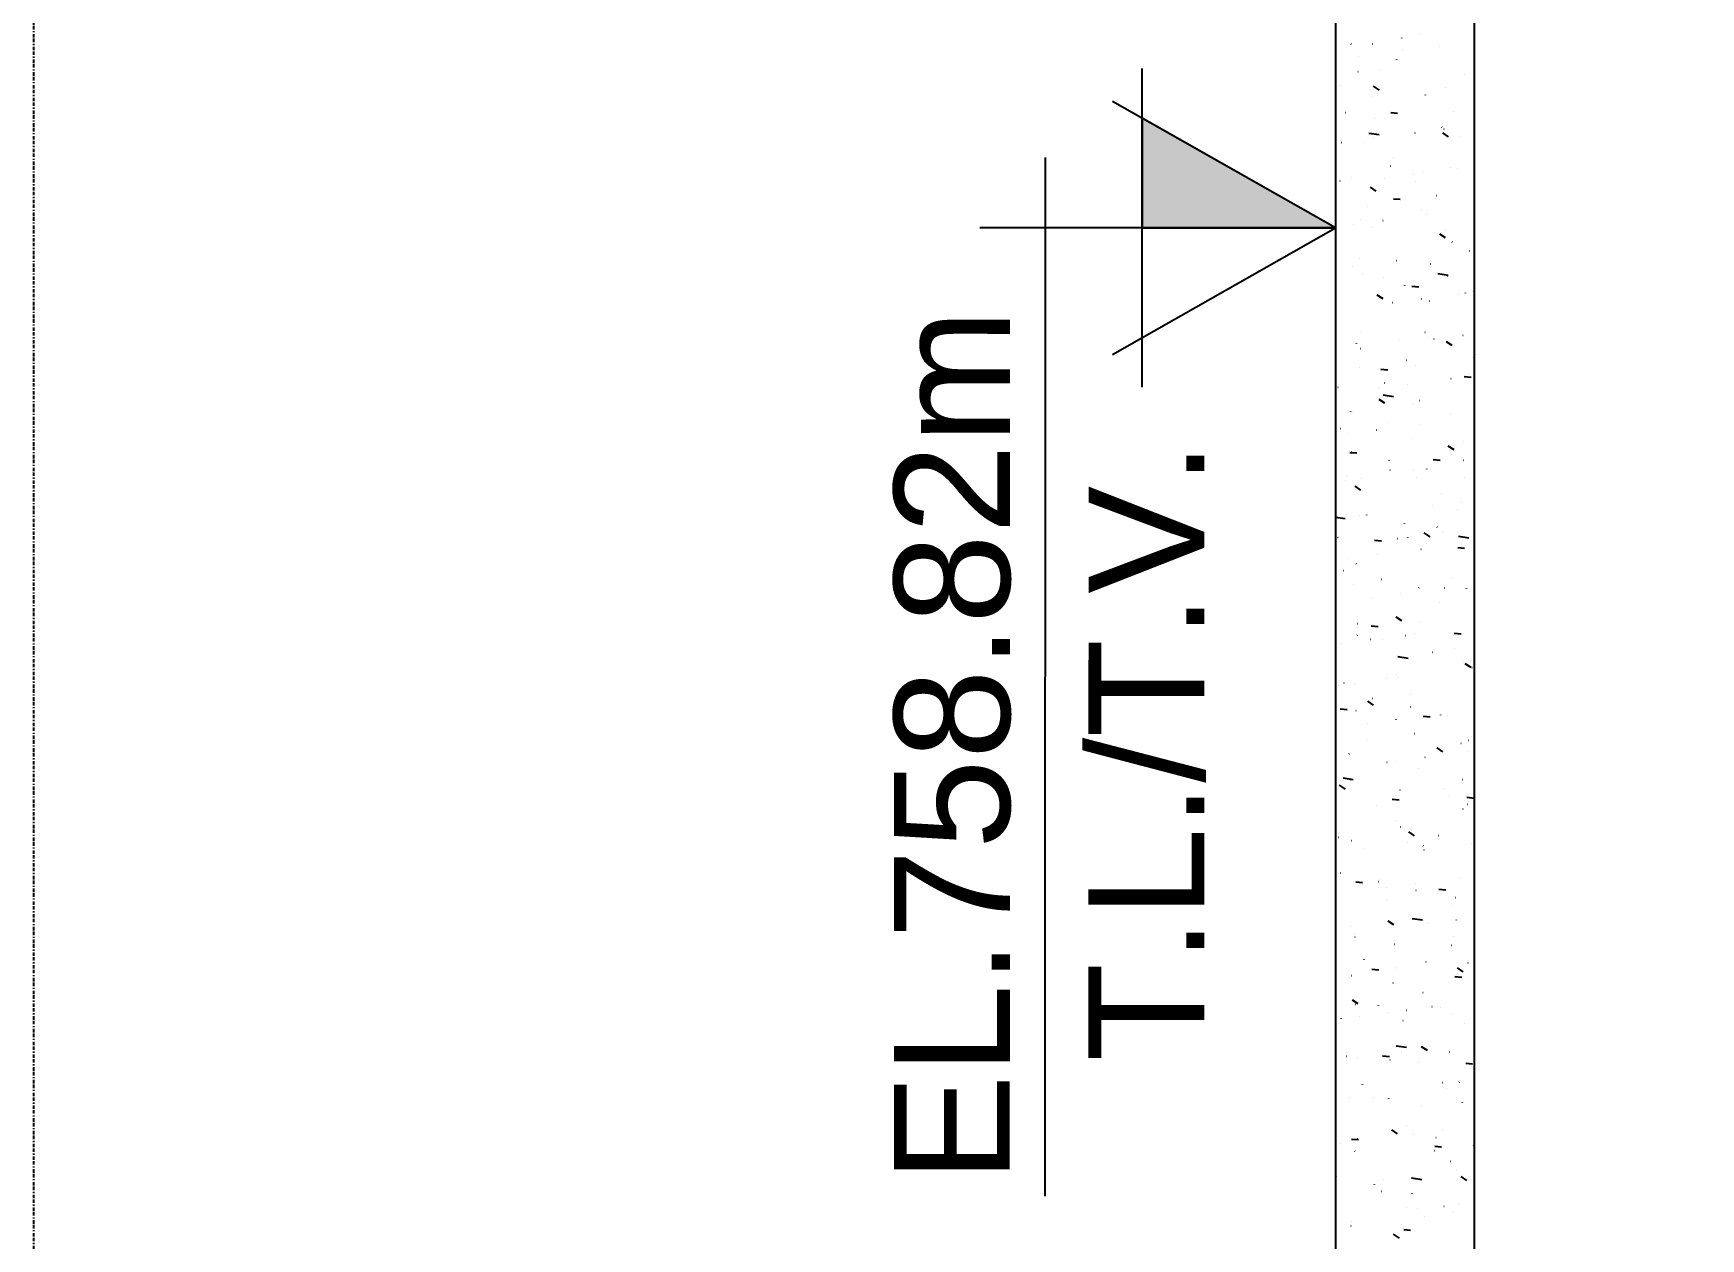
# Model space of a CAD drawing. Extents: x -1789 to 4156, y -3064 to 1391.
# Drawn here: x 2462.2 to 2605.9, y 171.9 to 275.8 of the extents above; entities that cross this region are included whole.
import ezdxf

# ---------------------------------------------------------------- set-up
doc = ezdxf.new("R2010")
doc.units = 0
doc.linetypes.add('ESTILO_TQS_0003', pattern=[0.92, 0.3, -0.15, 0.02, -0.15, 0.3])
for name, color, linetype in [('1', 1, 'CONTINUOUS'), ('2', 2, 'CONTINUOUS'), ('9', 254, 'CONTINUOUS')]:
    doc.layers.add(name, color=color, linetype=linetype)
doc.styles.add('TQS_ARIAL', font='arial.ttf')

msp = doc.modelspace()

# ---------------------------------------------------------------- linework, layer by layer
at = {"layer": '1', "linetype": 'Continuous'}
msp.add_lwpolyline([(2574.4368, 259.01915), (2557.7713, 268.4815), (2557.77015, 259.0358), (2574.4368, 259.01915)], dxfattribs=at)
for points in [[(2574.4368, 259.01915), (2557.7713, 268.4815), (2557.77015, 259.0358)], [(2574.4368, 259.01915), (2557.77015, 259.0358), (2574.4368, 259.01915)]]:
    msp.add_solid(points, dxfattribs=at)
at = {"layer": '2', "linetype": 'Continuous'}
for p, q in [((2557.7685, 245.2888), (2557.77185, 272.78275)), ((2574.4368, 259.01915), (2555.2232, 269.9283)), ((2549.4266, 175.53175), (2549.43755, 265.09995)), ((2574.4368, 259.01915), (2543.77805, 259.0229)), ((2555.22055, 248.1147), (2574.4368, 259.01915))]:
    msp.add_line(p, q, dxfattribs=at)
at = {"layer": '2', "linetype": 'ESTILO_TQS_0003'}
msp.add_lwpolyline([(2462.16665, -2158.40875), (3089.1606, -2158.40875), (3089.1606, 1006.1651), (2462.16665, 1011.24555), (2462.16665, -2158.40875)], dxfattribs=at)
at = {"layer": '9', "linetype": 'Continuous'}
for p, q in [((2575.8198, 274.85295), (2575.8124, 274.8597)), ((2577.63035, 274.87625), (2577.6219, 274.88165)), ((2580.17045, 275.40195), (2580.17835, 275.40805)), ((2581.78995, 275.72725), (2581.7826, 275.73405)), ((2583.4174, 274.6578), (2583.42535, 274.6639)), ((2586.4368, 275.704), (2586.4368, 275.704)), ((2586.4368, 275.6165), (2586.4368, 275.6165)), ((2586.4368, 275.6165), (2586.4368, 275.6165)), ((2574.4368, 274.23805), (2574.4368, 274.23805)), ((2574.4368, 274.23805), (2574.4368, 274.23805)), ((2574.4368, 273.5198), (2574.4368, 273.5198)), ((2574.4368, 273.5198), (2574.4368, 273.5198)), ((2574.4368, 273.5198), (2574.4368, 273.5198)), ((2576.45485, 273.7855), (2576.46475, 273.7868)), ((2579.73885, 273.533), (2579.7304, 273.5384)), ((2580.24215, 274.2841), (2580.25205, 274.2854)), ((2586.4368, 274.2607), (2586.4368, 274.2607)), ((2576.3964, 272.4871), (2576.38795, 272.4925)), ((2578.21595, 272.6573), (2578.2086, 272.66405)), ((2585.60905, 272.2277), (2585.6017, 272.23445)), ((2586.4368, 272.4412), (2586.4368, 272.4412)), ((2586.4368, 272.4412), (2586.4368, 272.4412)), ((2574.4368, 271.0024), (2574.4368, 271.0024)), ((2574.85495, 271.32325), (2574.8629, 271.32935)), ((2577.61145, 270.34), (2577.62135, 270.3413)), ((2578.2339, 270.901), (2577.7365, 271.2365)), ((2578.10195, 270.5791), (2578.1099, 270.5852)), ((2582.197, 270.48575), (2582.20495, 270.49185)), ((2583.92695, 271.17145), (2583.93685, 271.17275)), ((2586.43035, 271.501), (2586.4368, 271.50185)), ((2586.4368, 271.4692), (2586.4368, 271.4692)), ((2574.4368, 269.92205), (2574.4368, 269.92205)), ((2575.33085, 268.95605), (2575.32345, 268.9628)), ((2579.8077, 268.88345), (2579.20995, 268.93575)), ((2584.5959, 269.09085), (2584.60385, 269.0969)), ((2586.4368, 269.26595), (2586.4368, 269.26595)), ((2586.4368, 269.26595), (2586.4368, 269.26595)), ((2586.4368, 269.26595), (2586.4368, 269.26595)), ((2574.4368, 267.76675), (2574.4368, 267.76675)), ((2577.7915, 268.42305), (2577.78305, 268.42845)), ((2583.63495, 267.6917), (2583.62755, 267.69845)), ((2583.79965, 267.5569), (2583.8096, 267.5582)), ((2586.4368, 268.3035), (2586.38255, 268.3082)), ((2574.4368, 266.32425), (2574.4368, 266.32425)), ((2574.98075, 266.39585), (2574.99065, 266.39715)), ((2576.88155, 266.40705), (2576.8895, 266.41315)), ((2578.2197, 267.03755), (2577.33035, 267.1755)), ((2577.727, 266.7604), (2577.7196, 266.76715)), ((2581.29625, 267.2273), (2581.3062, 267.2286)), ((2584.20295, 266.8748), (2583.70555, 267.2103)), ((2585.1255, 266.92605), (2585.11705, 266.93145)), ((2586.4368, 266.09065), (2586.4368, 266.09065)), ((2586.4368, 266.09065), (2586.4368, 266.09065)), ((2579.42325, 265.1217), (2579.43115, 265.1278)), ((2586.4368, 265.76315), (2586.4368, 265.76315)), ((2586.4368, 265.36805), (2586.4368, 265.36805)), ((2586.4368, 265.12425), (2586.4368, 265.12425)), ((2586.4368, 265.12425), (2586.4368, 265.12425)), ((2574.4368, 264.53115), (2574.4368, 264.53115)), ((2575.80195, 263.34), (2575.79355, 263.34535)), ((2578.66555, 263.2832), (2578.6755, 263.2845)), ((2579.2088, 264.34485), (2579.2004, 264.3502)), ((2581.16895, 263.6128), (2581.1789, 263.6141)), ((2581.9538, 263.82785), (2581.96175, 263.83395)), ((2584.36995, 264.23215), (2584.3615, 264.2375)), ((2584.9563, 264.1114), (2584.9662, 264.1127)), ((2574.4368, 262.72645), (2574.4368, 262.72645)), ((2574.4368, 262.72645), (2574.4368, 262.72645)), ((2574.8419, 263.05915), (2574.8345, 263.0659)), ((2577.964, 262.19035), (2577.4666, 262.52585)), ((2581.3173, 263.0016), (2581.30885, 263.00695)), ((2583.146, 261.7948), (2583.1386, 261.80155)), ((2586.4368, 262.9154), (2586.4368, 262.9154)), ((2574.4368, 261.2955), (2574.4368, 261.2955)), ((2574.4368, 261.2955), (2574.4368, 261.2955)), ((2574.4368, 261.2955), (2574.4368, 261.2955)), ((2577.23805, 260.86345), (2577.23065, 260.8702)), ((2580.0363, 261.4629), (2579.4386, 261.5152)), ((2581.8322, 260.4989), (2581.84015, 260.505)), ((2586.4368, 260.90295), (2586.4368, 260.90295)), ((2574.4368, 259.1287), (2574.4368, 259.1287)), ((2574.4368, 259.1287), (2574.4368, 259.1287)), ((2576.03485, 259.3391), (2576.0448, 259.3404)), ((2576.63835, 259.74915), (2576.6463, 259.75525)), ((2577.55125, 259.0503), (2577.54285, 259.05565)), ((2578.53825, 259.66865), (2578.5482, 259.66995)), ((2582.3256, 260.16725), (2582.3355, 260.16855)), ((2583.9082, 258.85625), (2583.91615, 258.86235)), ((2586.4368, 259.7401), (2586.4368, 259.7401)), ((2586.4368, 259.7401), (2586.4368, 259.7401)), ((2586.4368, 259.7401), (2586.4368, 259.7401)), ((2574.4368, 258.05985), (2574.4368, 258.05985)), ((2583.93305, 258.16415), (2583.43565, 258.49965)), ((2584.53105, 257.77895), (2584.52265, 257.7843)), ((2586.4368, 258.7793), (2586.4368, 258.7793)), ((2586.4368, 258.7793), (2586.4368, 258.7793)), ((2576.51675, 256.4202), (2576.5247, 256.4263)), ((2579.6949, 256.22315), (2579.7048, 256.22445)), ((2586.0104, 257.0546), (2586.0203, 257.0559)), ((2586.4368, 256.56485), (2586.4368, 256.56485)), ((2586.4368, 256.56485), (2586.4368, 256.56485)), ((2586.4368, 256.47535), (2586.4368, 256.47535)), ((2574.4368, 255.5309), (2574.4368, 255.5309)), ((2574.4368, 255.5309), (2574.4368, 255.5309)), ((2574.4368, 255.5309), (2574.4368, 255.5309)), ((2574.4368, 254.82425), (2574.4368, 254.82425)), ((2574.4625, 254.55005), (2574.4368, 254.5523)), ((2575.90755, 255.72455), (2575.9175, 255.72585)), ((2576.74905, 254.96655), (2576.7417, 254.9733)), ((2578.59275, 254.77755), (2578.6007, 254.78365)), ((2582.657, 255.89785), (2582.64965, 255.90465)), ((2584.1767, 254.92295), (2583.28735, 255.06085)), ((2584.1297, 254.85935), (2584.1213, 254.8647)), ((2586.4368, 254.5724), (2586.4368, 254.5724)), ((2578.54805, 252.9037), (2578.0506, 253.23925)), ((2580.43305, 254.0391), (2580.42465, 254.04445)), ((2581.6351, 253.9225), (2581.03735, 253.9748)), ((2581.83975, 254.0334), (2581.84765, 254.0395)), ((2585.0867, 253.2893), (2585.09465, 253.29535)), ((2585.663, 253.4111), (2585.6729, 253.4124)), ((2586.2382, 253.5161), (2586.22975, 253.52145)), ((2586.4368, 253.5024), (2586.4368, 253.5024)), ((2586.4368, 253.38955), (2586.4368, 253.38955)), ((2586.4368, 253.38955), (2586.4368, 253.38955)), ((2586.4368, 253.38955), (2586.4368, 253.38955)), ((2574.4368, 251.93315), (2574.4368, 251.93315)), ((2574.4368, 251.93315), (2574.4368, 251.93315)), ((2579.3723, 252.5829), (2579.3822, 252.5842)), ((2581.8757, 252.9125), (2581.8856, 252.9138)), ((2582.54155, 252.69585), (2582.5331, 252.7012)), ((2586.4368, 252.4343), (2586.4368, 252.4343)), ((2586.4368, 252.4343), (2586.4368, 252.4343)), ((2574.4368, 251.5886), (2574.4368, 251.5886)), ((2586.4368, 250.2143), (2586.4368, 250.2143)), ((2586.4368, 250.2143), (2586.4368, 250.2143)), ((2586.4368, 250.2143), (2586.4368, 250.2143)), ((2576.2601, 249.0696), (2576.25275, 249.0764)), ((2576.66705, 250.0643), (2576.675, 250.0704)), ((2579.91405, 249.32015), (2579.922, 249.32625)), ((2582.16805, 250.00095), (2582.1607, 250.0077)), ((2582.47215, 249.56475), (2582.46375, 249.57015)), ((2582.93415, 249.45405), (2582.94405, 249.45535)), ((2584.5171, 248.87755), (2584.0197, 249.21305)), ((2585.43755, 249.78365), (2585.44745, 249.78495)), ((2574.4368, 248.35295), (2574.4368, 248.35295)), ((2574.4368, 248.35295), (2574.4368, 248.35295)), ((2574.4368, 248.35295), (2574.4368, 248.35295)), ((2574.4368, 248.33535), (2574.4368, 248.33535)), ((2576.61865, 248.6226), (2576.62855, 248.6239)), ((2580.5942, 247.5859), (2580.58575, 247.59125)), ((2586.408, 247.8319), (2586.41595, 247.83795)), ((2586.4368, 247.58265), (2586.4368, 247.58265)), ((2576.55545, 246.98355), (2576.54705, 246.98895)), ((2578.9625, 246.7558), (2578.36475, 246.8081)), ((2581.34585, 247.18315), (2581.35375, 247.18925)), ((2584.40905, 246.05045), (2584.41895, 246.05175)), ((2586.1351, 246.1283), (2585.53735, 246.1806)), ((2585.98715, 246.5014), (2585.9798, 246.50815)), ((2586.4368, 247.039), (2586.4368, 247.039)), ((2586.4368, 247.039), (2586.4368, 247.039)), ((2586.4368, 246.1019), (2586.4368, 246.1019)), ((2586.4368, 246.08935), (2586.4368, 246.08935)), ((2574.4368, 245.11735), (2574.4368, 245.11735)), ((2574.4368, 245.11735), (2574.4368, 245.11735)), ((2574.4368, 244.73755), (2574.4368, 244.73755)), ((2574.4368, 244.73755), (2574.4368, 244.73755)), ((2574.6581, 245.2871), (2574.666, 245.2932)), ((2578.1183, 245.22225), (2578.12825, 245.22355)), ((2579.4613, 244.4635), (2578.5719, 244.6014)), ((2578.66395, 245.6403), (2578.6555, 245.6457)), ((2580.6217, 245.55185), (2580.6316, 245.55315)), ((2575.77115, 243.1727), (2575.76375, 243.17945)), ((2576.03035, 243.10445), (2576.0383, 243.11055)), ((2578.7051, 243.9051), (2578.2077, 244.2406)), ((2581.15205, 243.79885), (2581.15995, 243.8049)), ((2581.6791, 244.10405), (2581.6717, 244.1108)), ((2584.399, 243.0547), (2584.40695, 243.0608)), ((2586.4368, 243.86375), (2586.4368, 243.86375)), ((2586.4368, 243.86375), (2586.4368, 243.86375)), ((2586.4368, 243.38165), (2586.4368, 243.38165)), ((2574.4368, 241.8817), (2574.4368, 241.8817)), ((2574.8979, 241.689), (2574.8895, 241.69435)), ((2577.991, 241.6077), (2578.00095, 241.609)), ((2579.0159, 242.2408), (2579.0075, 242.2462)), ((2581.77835, 242.1063), (2581.78825, 242.10765)), ((2574.4368, 241.1398), (2574.4368, 241.1398)), ((2574.4368, 241.1398), (2574.4368, 241.1398)), ((2575.4876, 241.27815), (2575.49755, 241.27945)), ((2581.1244, 240.89755), (2581.11595, 240.90295)), ((2584.6742, 239.8789), (2584.17675, 240.2144)), ((2585.4982, 240.6045), (2585.4908, 240.61125)), ((2586.4368, 240.68845), (2586.4368, 240.68845)), ((2586.4368, 240.68845), (2586.4368, 240.68845)), ((2586.4368, 240.68845), (2586.4368, 240.68845)), ((2576.2899, 239.5891), (2575.69215, 239.6414)), ((2575.83655, 239.72015), (2575.8445, 239.7262)), ((2579.08355, 238.976), (2579.0915, 238.9821)), ((2583.4625, 238.9616), (2582.86475, 239.01385)), ((2585.46315, 238.99365), (2585.47305, 238.99495)), ((2586.4368, 239.7444), (2586.4368, 239.7444)), ((2586.4368, 238.70135), (2586.4368, 238.70135)), ((2586.4368, 238.69), (2586.4368, 238.69)), ((2574.4368, 238.64605), (2574.4368, 238.64605)), ((2574.4368, 237.542), (2574.4368, 237.542)), ((2574.4368, 237.542), (2574.4368, 237.542)), ((2574.4368, 237.542), (2574.4368, 237.542)), ((2575.2822, 237.2758), (2575.2748, 237.28255)), ((2575.3603, 237.6636), (2575.37025, 237.6649)), ((2576.65735, 237.39285), (2576.6489, 237.3982)), ((2579.14765, 238.1622), (2579.15755, 238.1635)), ((2581.19015, 238.2071), (2581.18275, 238.2139)), ((2581.47635, 237.49805), (2581.46795, 237.50345)), ((2582.33055, 238.23185), (2582.33845, 238.23795)), ((2585.5775, 237.4877), (2585.58545, 237.4938)), ((2586.4368, 237.5132), (2586.4368, 237.5132)), ((2586.4368, 237.5132), (2586.4368, 237.5132)), ((2586.4368, 237.5132), (2586.4368, 237.5132)), ((2576.6336, 236.40965), (2576.1362, 236.74515)), ((2583.58485, 236.1548), (2583.5764, 236.1602)), ((2574.4368, 235.41045), (2574.4368, 235.41045)), ((2582.83245, 235.04955), (2582.84235, 235.05085)), ((2585.00925, 234.70755), (2585.00185, 234.7143)), ((2585.33585, 235.3791), (2585.34575, 235.38045)), ((2575.26975, 233.9228), (2574.4368, 234.052)), ((2574.4368, 233.94425), (2574.4368, 233.94425)), ((2576.51695, 234.2181), (2576.52685, 234.2194)), ((2577.15785, 234.26275), (2577.1658, 234.2688)), ((2580.40485, 233.5186), (2580.4128, 233.5247)), ((2583.2358, 233.2019), (2583.22735, 233.2073)), ((2586.4368, 234.3379), (2586.4368, 234.3379)), ((2586.4368, 234.3379), (2586.4368, 234.3379)), ((2586.4368, 234.3379), (2586.4368, 234.3379)), ((2586.4368, 233.3994), (2586.4368, 233.3994)), ((2574.4368, 232.1748), (2574.4368, 232.1748)), ((2574.4368, 232.1748), (2574.4368, 232.1748)), ((2574.4368, 232.1748), (2574.4368, 232.1748)), ((2574.6678, 232.30975), (2574.6594, 232.31515)), ((2578.41375, 232.00275), (2577.81605, 232.05505)), ((2579.8188, 232.2035), (2579.8104, 232.20885)), ((2580.7012, 232.3102), (2580.6938, 232.31695)), ((2582.6027, 232.38345), (2582.10525, 232.719)), ((2583.6518, 232.77445), (2583.65975, 232.78055)), ((2585.94215, 232.2676), (2585.0528, 232.40555)), ((2585.34425, 231.85865), (2585.33585, 231.86405)), ((2586.4368, 232.1909), (2586.4368, 232.1909)), ((2574.4368, 230.34645), (2574.4368, 230.34645)), ((2574.4368, 230.34645), (2574.4368, 230.34645)), ((2575.53105, 230.4905), (2575.54095, 230.4918)), ((2576.25305, 230.0412), (2576.24565, 230.04795)), ((2578.03445, 230.8201), (2578.04435, 230.8214)), ((2581.82175, 231.3187), (2581.8317, 231.32)), ((2585.58635, 231.37525), (2584.98865, 231.42755)), ((2586.4368, 231.30085), (2586.4368, 231.30085)), ((2586.4368, 231.16265), (2586.4368, 231.16265)), ((2586.4368, 231.16265), (2586.4368, 231.16265)), ((2586.4368, 231.16265), (2586.4368, 231.16265)), ((2574.4368, 228.93915), (2574.4368, 228.93915)), ((2574.4368, 228.93915), (2574.4368, 228.93915)), ((2575.1489, 229.48555), (2575.1568, 229.49165)), ((2578.39585, 228.7414), (2578.4038, 228.7475)), ((2584.52025, 228.81065), (2584.5129, 228.8174)), ((2586.4368, 229.7973), (2586.4368, 229.7973)), ((2576.0106, 228.27905), (2576.00215, 228.2844)), ((2577.57105, 227.1613), (2577.58095, 227.1626)), ((2580.07445, 227.4909), (2580.08435, 227.4922)), ((2581.64285, 227.9973), (2581.65075, 228.00335)), ((2583.86175, 227.9895), (2583.8717, 227.9908)), ((2585.7506, 227.91365), (2585.75855, 227.91975)), ((2586.39725, 228.01255), (2586.38885, 228.01795)), ((2586.4368, 227.98735), (2586.4368, 227.98735)), ((2574.4368, 226.7487), (2574.4368, 226.7487)), ((2574.4368, 226.7487), (2574.4368, 226.7487)), ((2583.3969, 226.7487), (2583.3885, 226.7541)), ((2586.4368, 227.05445), (2586.4368, 227.05445)), ((2574.4368, 225.70355), (2574.4368, 225.70355)), ((2574.4368, 225.70355), (2574.4368, 225.70355)), ((2576.3626, 224.87955), (2576.35415, 224.8849)), ((2578.1173, 224.62815), (2577.51955, 224.68045)), ((2580.16955, 225.13195), (2579.6721, 225.4675)), ((2581.672, 225.0756), (2581.66465, 225.08235)), ((2586.4368, 224.8121), (2586.4368, 224.8121)), ((2586.4368, 224.8121), (2586.4368, 224.8121)), ((2574.4368, 223.1509), (2574.4368, 223.1509)), ((2574.4368, 223.1509), (2574.4368, 223.1509)), ((2574.94035, 223.2172), (2574.9503, 223.2185)), ((2576.32735, 223.91855), (2576.3353, 223.92465)), ((2577.44375, 223.54675), (2577.45365, 223.54805)), ((2578.47105, 223.5363), (2578.4626, 223.54165)), ((2580.49465, 223.8806), (2580.50255, 223.8867)), ((2581.2311, 224.0454), (2581.241, 224.0467)), ((2585.2899, 224.00065), (2584.69215, 224.05295)), ((2586.4368, 223.9003), (2586.4368, 223.9003)), ((2574.4368, 222.4679), (2574.4368, 222.4679)), ((2580.70285, 221.8894), (2579.81345, 222.02735)), ((2582.82135, 222.4303), (2582.82925, 222.4364)), ((2584.7397, 222.718), (2584.73125, 222.72335)), ((2585.4911, 221.57605), (2585.48375, 221.5828)), ((2586.1386, 221.1058), (2585.6412, 221.4413)), ((2586.0683, 221.68615), (2586.07625, 221.69225)), ((2586.4368, 221.6368), (2586.4368, 221.6368)), ((2586.4368, 221.6368), (2586.4368, 221.6368)), ((2578.823, 220.1368), (2578.8146, 220.14215)), ((2579.72325, 220.51635), (2579.7159, 220.52315)), ((2579.90115, 220.2725), (2579.91105, 220.2738)), ((2586.21665, 221.10395), (2586.2266, 221.10525)), ((2586.4368, 221.00015), (2586.4368, 221.00015)), ((2586.4368, 220.9046), (2586.4368, 220.9046)), ((2586.4368, 220.7095), (2586.4368, 220.7095)), ((2574.4368, 219.5531), (2574.4368, 219.5531)), ((2574.4368, 219.5531), (2574.4368, 219.5531)), ((2574.4368, 219.5531), (2574.4368, 219.5531)), ((2574.4368, 219.23225), (2574.4368, 219.23225)), ((2574.705, 219.58495), (2574.6966, 219.59035)), ((2575.17915, 219.8019), (2575.1871, 219.808)), ((2576.11385, 219.7739), (2576.12375, 219.7752)), ((2580.9315, 218.79355), (2580.92305, 218.7989)), ((2575.4447, 217.46145), (2574.84695, 217.51375)), ((2576.22355, 217.3783), (2576.2162, 217.38505)), ((2577.7364, 217.88045), (2577.23895, 218.216)), ((2577.64865, 218.46115), (2577.6566, 218.46725)), ((2580.89565, 217.71705), (2580.9036, 217.7231)), ((2583.46305, 217.14365), (2583.47295, 217.14495)), ((2586.4368, 218.46155), (2586.4368, 218.46155)), ((2586.4368, 218.46155), (2586.4368, 218.46155)), ((2586.4368, 218.46155), (2586.4368, 218.46155)), ((2574.4368, 215.99665), (2574.4368, 215.99665)), ((2574.4368, 215.99665), (2574.4368, 215.99665)), ((2574.4368, 215.99665), (2574.4368, 215.99665)), ((2574.4368, 215.95535), (2574.4368, 215.95535)), ((2574.4368, 215.95535), (2574.4368, 215.95535)), ((2577.1723, 216.31545), (2577.1822, 216.3168)), ((2579.6757, 216.64505), (2579.6856, 216.64635)), ((2582.6173, 216.83395), (2582.01955, 216.88625)), ((2583.54235, 217.0168), (2583.535, 217.02355)), ((2584.14265, 216.9729), (2584.15055, 216.979)), ((2586.4368, 216.49975), (2586.4368, 216.49975)), ((2577.16545, 214.8422), (2577.15705, 214.8476)), ((2581.28345, 215.394), (2581.27505, 215.3994)), ((2585.2642, 214.5979), (2585.27215, 214.604)), ((2585.9385, 214.82115), (2585.93115, 214.8279)), ((2586.4368, 215.28625), (2586.4368, 215.28625)), ((2586.4368, 215.28625), (2586.4368, 215.28625)), ((2586.4368, 215.28625), (2586.4368, 215.28625)), ((2586.4368, 214.3645), (2586.4368, 214.3645)), ((2586.4368, 214.3645), (2586.4368, 214.3645)), ((2586.4368, 214.3645), (2586.4368, 214.3645)), ((2575.6397, 213.684), (2575.6476, 213.6901)), ((2578.88665, 212.93985), (2578.8946, 212.94595)), ((2579.6545, 213.0445), (2579.6644, 213.0458)), ((2582.1579, 213.37405), (2582.1678, 213.37535)), ((2583.70545, 213.85425), (2583.208, 214.1898)), ((2583.39195, 214.05075), (2583.3835, 214.05615)), ((2585.9452, 213.87265), (2585.95515, 213.87395)), ((2574.4368, 212.761), (2574.4368, 212.761)), ((2574.4368, 212.761), (2574.4368, 212.761)), ((2574.4368, 212.35755), (2574.4368, 212.35755)), ((2574.4368, 212.35755), (2574.4368, 212.35755)), ((2575.9874, 211.43), (2575.09805, 211.5679)), ((2575.8107, 211.41165), (2575.8033, 211.4184)), ((2581.64255, 212.4127), (2581.63515, 212.41945)), ((2585.3806, 211.4516), (2585.38855, 211.45765)), ((2586.4368, 212.111), (2586.4368, 212.111)), ((2586.4368, 212.111), (2586.4368, 212.111)), ((2586.4368, 212.111), (2586.4368, 212.111)), ((2586.4368, 212.01195), (2586.4368, 212.01195)), ((2575.3032, 210.62895), (2574.8058, 210.9645)), ((2579.6259, 210.09945), (2579.6175, 210.10485)), ((2580.00825, 210.56485), (2580.0162, 210.57095)), ((2583.7439, 210.65125), (2583.7355, 210.65665)), ((2584.29605, 210.05775), (2584.30595, 210.0591)), ((2586.4368, 209.80935), (2585.77045, 209.9127)), ((2574.4368, 209.5254), (2574.4368, 209.5254)), ((2574.4368, 209.5254), (2574.4368, 209.5254)), ((2574.4368, 208.7598), (2574.4368, 208.7598)), ((2577.98055, 209.2263), (2577.99045, 209.2276)), ((2579.9447, 209.66725), (2579.34695, 209.7195)), ((2585.46165, 208.91315), (2585.45425, 208.9199)), ((2585.8524, 209.308), (2585.84395, 209.3134)), ((2586.4368, 209.09925), (2586.4368, 209.09925)), ((2586.4368, 208.9357), (2586.4368, 208.9357)), ((2586.4368, 208.9357), (2586.4368, 208.9357)), ((2586.4368, 208.9357), (2586.4368, 208.9357)), ((2579.62975, 207.9121), (2579.6224, 207.91885)), ((2580.06515, 207.3729), (2580.0731, 207.37895)), ((2586.4368, 208.01955), (2586.4368, 208.01955)), ((2574.4368, 206.28975), (2574.4368, 206.28975)), ((2574.6928, 206.48615), (2574.7007, 206.49225)), ((2575.8177, 206.175), (2575.80925, 206.18035)), ((2580.6838, 205.98445), (2580.69375, 205.98575)), ((2581.2723, 206.60275), (2580.77485, 206.9383)), ((2582.0259, 205.71645), (2582.01855, 205.7232)), ((2583.31215, 206.62875), (2583.32005, 206.63485)), ((2586.20435, 205.9085), (2586.19595, 205.9139)), ((2586.4368, 205.76045), (2586.4368, 205.76045)), ((2574.4368, 205.162), (2574.4368, 205.162)), ((2574.4368, 205.162), (2574.4368, 205.162)), ((2574.4368, 205.162), (2574.4368, 205.162)), ((2576.8965, 205.4858), (2576.9064, 205.48715)), ((2582.08635, 205.3567), (2582.07795, 205.36205)), ((2574.4368, 203.0541), (2574.4368, 203.0541)), ((2574.4368, 203.0541), (2574.4368, 203.0541)), ((2574.4368, 203.0541), (2574.4368, 203.0541)), ((2574.8925, 203.40375), (2574.9004, 203.40985)), ((2578.25635, 202.8256), (2578.249, 202.83235)), ((2585.1043, 202.9686), (2585.1142, 202.9699)), ((2586.4368, 203.11925), (2586.4368, 203.11925)), ((2574.4368, 201.5642), (2574.4368, 201.5642)), ((2574.4368, 201.5642), (2574.4368, 201.5642)), ((2576.7912, 202.5426), (2576.1935, 202.5949)), ((2576.7634, 202.39725), (2576.755, 202.4026)), ((2578.13945, 202.6596), (2578.1474, 202.6657)), ((2578.81355, 202.14045), (2578.8235, 202.14175)), ((2581.31695, 202.47), (2581.3269, 202.4713)), ((2581.38645, 201.9155), (2581.3944, 201.92155)), ((2583.9638, 201.91505), (2583.3661, 201.96735)), ((2584.7778, 201.28215), (2584.78575, 201.2882)), ((2586.4368, 202.58515), (2586.4368, 202.58515)), ((2586.4368, 202.58515), (2586.4368, 202.58515)), ((2586.4368, 201.6987), (2586.4368, 201.6987)), ((2586.4368, 201.6746), (2586.4368, 201.6746)), ((2586.4368, 201.6746), (2586.4368, 201.6746)), ((2586.4368, 201.6746), (2586.4368, 201.6746)), ((2578.8719, 201.054), (2578.86345, 201.05935)), ((2584.5468, 200.61395), (2584.53835, 200.6193)), ((2574.4368, 199.8185), (2574.4368, 199.8185)), ((2574.4368, 199.8185), (2574.4368, 199.8185)), ((2574.4368, 199.8185), (2574.4368, 199.8185)), ((2575.7812, 198.74875), (2575.7738, 198.7555)), ((2579.49045, 198.91195), (2578.99305, 199.24745)), ((2581.9444, 199.31535), (2581.05505, 199.4533)), ((2582.07545, 199.32605), (2582.0681, 199.3328)), ((2582.37545, 199.0116), (2582.38535, 199.0129)), ((2584.87885, 199.34115), (2584.88875, 199.34245)), ((2586.4368, 199.40985), (2586.4368, 199.40985)), ((2586.4368, 199.40985), (2586.4368, 199.40985)), ((2586.4368, 198.6186), (2586.4368, 198.6186)), ((2574.4368, 197.96645), (2574.4368, 197.96645)), ((2576.05995, 198.18015), (2576.06985, 198.18145)), ((2576.1305, 197.88245), (2576.1384, 197.8885)), ((2579.52185, 197.2491), (2579.5298, 197.2552)), ((2584.4716, 197.1304), (2584.46425, 197.13715)), ((2584.6562, 197.9532), (2584.66415, 197.9593)), ((2574.4368, 196.58285), (2574.4368, 196.58285)), ((2574.4368, 196.58285), (2574.4368, 196.58285)), ((2576.92455, 195.94405), (2576.9161, 195.9494)), ((2582.2628, 195.7185), (2582.25435, 195.72385)), ((2585.8714, 195.65), (2585.87935, 195.6561)), ((2585.9373, 195.88275), (2585.9472, 195.88405)), ((2586.4368, 196.2346), (2586.4368, 196.2346)), ((2586.4368, 196.2346), (2586.4368, 196.2346)), ((2586.4368, 196.2346), (2586.4368, 196.2346)), ((2574.4368, 194.36865), (2574.4368, 194.36865)), ((2574.4368, 194.36865), (2574.4368, 194.36865)), ((2574.4368, 194.36865), (2574.4368, 194.36865)), ((2575.8345, 194.55265), (2575.8444, 194.55395)), ((2578.1787, 195.02065), (2577.581, 195.07295)), ((2579.6003, 195.2492), (2579.5929, 195.25595)), ((2579.6218, 195.0513), (2579.6317, 195.0526)), ((2585.35135, 194.39315), (2584.7536, 194.44545)), ((2585.45955, 194.88575), (2584.9621, 195.22125)), ((2586.4368, 195.3296), (2586.4368, 195.3296)), ((2586.4368, 195.3296), (2586.4368, 195.3296)), ((2586.4368, 195.3296), (2586.4368, 195.3296)), ((2586.4368, 194.2982), (2586.4368, 194.2982)), ((2586.4368, 194.22655), (2586.4368, 194.22655)), ((2574.4368, 193.3472), (2574.4368, 193.3472)), ((2574.4368, 193.3472), (2574.4368, 193.3472)), ((2579.40025, 193.92015), (2579.4082, 193.92625)), ((2581.99645, 193.0535), (2581.98905, 193.06025)), ((2586.4368, 193.0593), (2586.4368, 193.0593)), ((2586.4368, 193.0593), (2586.4368, 193.0593)), ((2576.406, 192.09975), (2575.90855, 192.4353)), ((2576.1646, 192.05245), (2576.1572, 192.0592)), ((2578.1648, 191.97865), (2578.15635, 191.984)), ((2578.97995, 191.369), (2578.98985, 191.3703)), ((2580.55595, 191.5713), (2580.5639, 191.5774)), ((2582.76725, 191.8676), (2582.7772, 191.8689)), ((2583.503, 191.7531), (2583.49455, 191.75845)), ((2584.413, 191.2953), (2584.42095, 191.3014)), ((2574.4368, 190.7709), (2574.4368, 190.7709)), ((2574.4368, 190.7709), (2574.4368, 190.7709)), ((2574.4368, 190.1116), (2574.4368, 190.1116)), ((2574.4368, 190.1116), (2574.4368, 190.1116)), ((2574.93505, 190.86095), (2574.9266, 190.8663)), ((2576.47655, 191.0394), (2576.48645, 191.0407)), ((2580.27325, 190.6354), (2580.26485, 190.64075)), ((2585.6115, 190.40985), (2585.60305, 190.4152)), ((2586.4368, 189.88405), (2586.4368, 189.88405)), ((2586.4368, 189.88405), (2586.4368, 189.88405)), ((2586.4368, 189.88405), (2586.4368, 189.88405)), ((2580.5729, 188.3373), (2579.68355, 188.47525)), ((2582.37505, 188.0736), (2581.87765, 188.4091)), ((2586.4368, 188.98465), (2586.4368, 188.98465)), ((2586.4368, 188.98465), (2586.4368, 188.98465)), ((2586.4368, 188.98465), (2586.4368, 188.98465)), ((2574.4368, 187.1731), (2574.4368, 187.1731)), ((2574.4368, 187.1731), (2574.4368, 187.1731)), ((2574.4368, 187.1731), (2574.4368, 187.1731)), ((2575.3833, 187.6022), (2575.3912, 187.6083)), ((2576.34925, 187.4249), (2576.35915, 187.4262)), ((2579.09945, 187.5396), (2578.50175, 187.5919)), ((2579.15705, 187.2623), (2579.165, 187.26835)), ((2580.13655, 187.9235), (2580.1465, 187.9248)), ((2581.58355, 187.0869), (2581.5762, 187.09365)), ((2584.2914, 187.9664), (2584.29935, 187.97245)), ((2586.2721, 186.91205), (2585.67435, 186.96435)), ((2586.4368, 187.42785), (2586.4368, 187.42785)), ((2574.4368, 186.87595), (2574.4368, 186.87595)), ((2574.4368, 186.87595), (2574.4368, 186.87595)), ((2574.4368, 186.87595), (2574.4368, 186.87595)), ((2586.4368, 186.89765), (2586.4368, 186.89765)), ((2586.4368, 186.70875), (2586.4368, 186.70875)), ((2586.4368, 186.70875), (2586.4368, 186.70875)), ((2586.4368, 186.70875), (2586.4368, 186.70875)), ((2575.6248, 184.07095), (2575.61635, 184.07635)), ((2576.7895, 185.13485), (2576.7821, 185.1416)), ((2583.66415, 185.2999), (2583.6557, 185.30525)), ((2584.0167, 184.83655), (2584.0266, 184.83785)), ((2585.12425, 185.3698), (2585.13215, 185.37585)), ((2586.4368, 185.3339), (2586.4368, 185.3339)), ((2574.4368, 183.6403), (2574.4368, 183.6403)), ((2574.4368, 183.6403), (2574.4368, 183.6403)), ((2574.4368, 183.5753), (2574.4368, 183.5753)), ((2577.7012, 184.0051), (2577.7111, 184.0064)), ((2579.03545, 183.93335), (2579.0434, 183.93945)), ((2581.89345, 183.25265), (2581.88505, 183.25805)), ((2585.40265, 183.5873), (2585.3953, 183.5941)), ((2586.4368, 183.5335), (2586.4368, 183.5335)), ((2586.4368, 183.5335), (2586.4368, 183.5335)), ((2586.4368, 182.6397), (2586.4368, 182.6397)), ((2579.8046, 180.9147), (2579.3072, 181.2502)), ((2579.86825, 181.33675), (2579.8762, 181.34285)), ((2580.6086, 181.6353), (2580.6012, 181.64205)), ((2583.6941, 181.1963), (2583.704, 181.1976)), ((2574.4368, 180.4047), (2574.4368, 180.4047)), ((2574.4368, 180.4047), (2574.4368, 180.4047)), ((2574.4368, 179.97755), (2574.4368, 179.97755)), ((2574.8752, 180.03525), (2574.8851, 180.03655)), ((2576.42685, 180.3729), (2575.82915, 180.42515)), ((2576.3364, 180.44235), (2576.32795, 180.44775)), ((2581.1907, 180.8667), (2581.2006, 180.868)), ((2583.59945, 179.74535), (2583.00175, 179.79765)), ((2583.11525, 180.5926), (2583.1232, 180.5987)), ((2586.3622, 179.84845), (2586.37015, 179.85455)), ((2586.4368, 180.3582), (2586.4368, 180.3582)), ((2586.4368, 180.3582), (2586.4368, 180.3582)), ((2576.1351, 179.38955), (2576.1277, 179.3963)), ((2583.00475, 179.43965), (2582.99735, 179.4464)), ((2584.3539, 178.5099), (2584.34545, 178.5153)), ((2586.4368, 179.4971), (2586.4368, 179.4971)), ((2574.4368, 177.16905), (2574.4368, 177.16905)), ((2574.5528, 177.25805), (2574.56075, 177.26415)), ((2578.56, 176.9226), (2578.5699, 176.9239)), ((2581.8987, 176.9409), (2581.0093, 177.07885)), ((2581.0634, 177.25215), (2581.0733, 177.25345)), ((2584.8507, 177.7508), (2584.8606, 177.7521)), ((2585.7737, 176.8885), (2585.27625, 177.224)), ((2586.4368, 177.18295), (2586.4368, 177.18295)), ((2586.4368, 177.18295), (2586.4368, 177.18295)), ((2574.4368, 176.37975), (2574.4368, 176.37975)), ((2574.4368, 176.37975), (2574.4368, 176.37975)), ((2577.79975, 176.5139), (2577.8077, 176.52)), ((2578.4372, 175.9287), (2578.4288, 175.9341)), ((2581.04675, 175.76975), (2581.0547, 175.77585)), ((2586.4368, 176.4412), (2586.4368, 176.4412)), ((2586.4368, 176.2947), (2586.4368, 176.2947)), ((2586.4368, 176.2947), (2586.4368, 176.2947)), ((2586.4368, 176.2947), (2586.4368, 176.2947)), ((2586.4368, 176.2371), (2586.4368, 176.2371)), ((2580.5457, 174.58545), (2580.53725, 174.59085)), ((2581.5541, 174.42395), (2581.5467, 174.4307)), ((2583.80505, 174.65065), (2583.81295, 174.6567)), ((2584.5995, 174.1199), (2584.6094, 174.12125)), ((2585.0655, 174.8813), (2585.05705, 174.88665)), ((2586.4368, 174.00765), (2586.4368, 174.00765)), ((2586.4368, 174.00765), (2586.4368, 174.00765)), ((2574.4368, 173.9334), (2574.4368, 173.9334)), ((2574.4368, 172.782), (2574.4368, 172.782)), ((2575.78055, 172.9589), (2575.7905, 172.9602)), ((2575.81155, 173.34105), (2575.8042, 173.3478)), ((2580.92685, 172.57865), (2580.32915, 172.63095)), ((2582.0961, 173.79035), (2582.106, 173.79165)), ((2579.9617, 171.91605), (2579.46425, 172.25155)), ((2586.4368, 172.0966), (2586.4368, 172.0966))]:
    msp.add_line(p, q, dxfattribs=at)
msp.add_lwpolyline([(2574.4368, -2082.7197), (2586.4368, -2082.7197), (2586.4368, 913.2804), (2574.4368, 913.2804), (2574.4368, -2082.7197)], dxfattribs=at)

# ---------------------------------------------------------------- texts
at = {"layer": '2', "linetype": 'Continuous', "style": 'TQS_ARIAL'}
for s, p in [('EL.758.82m', (2546.36695, 176.70005)), ('T.L./T.V.', (2563.1472, 187.11285))]:
    msp.add_text(s, height=10, rotation=89.993, dxfattribs=at).set_placement(p)

doc.saveas('drawing.dxf')
